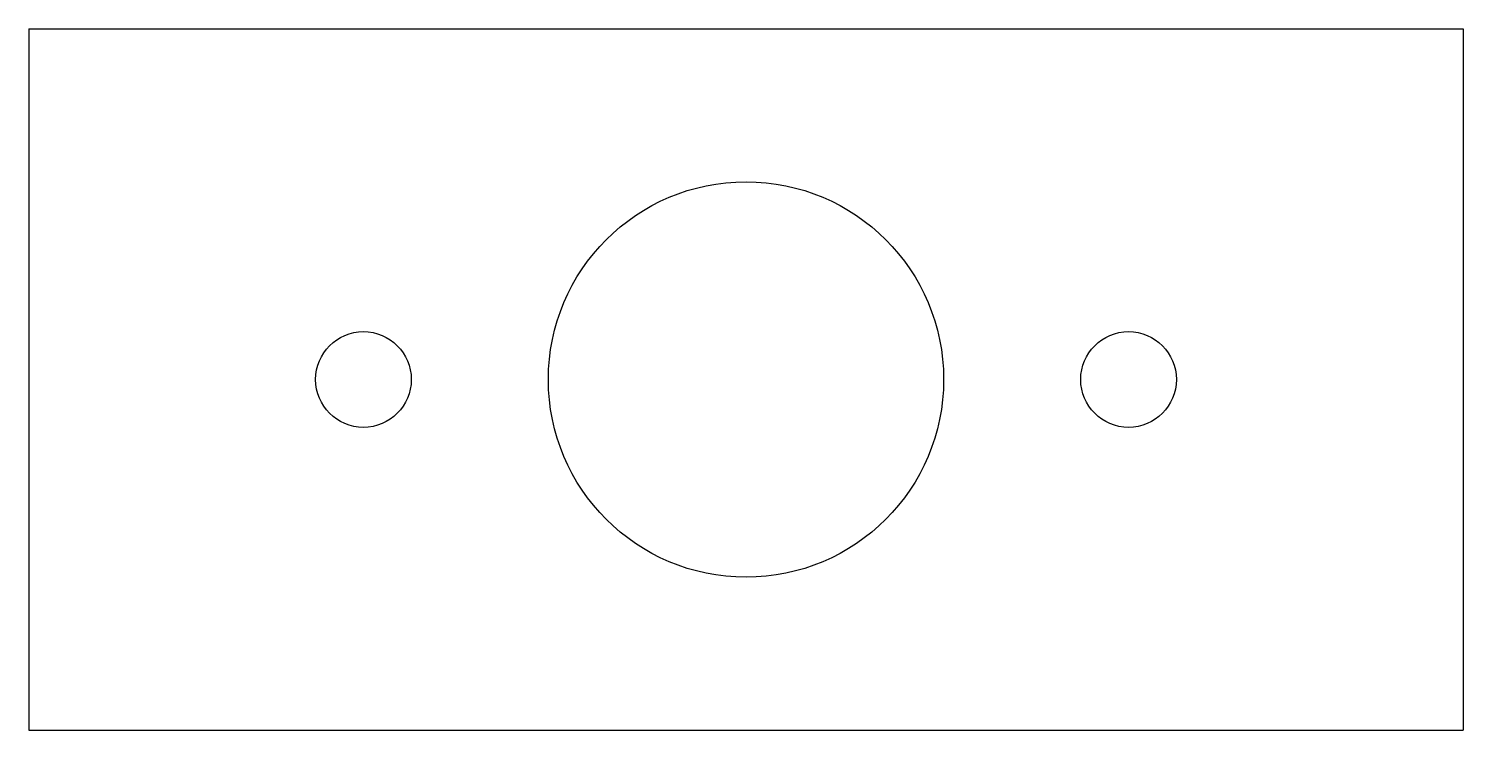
# Model space of a CAD drawing. Extents: x -22.5 to 22.5, y -11 to 11.
import ezdxf

# ---------------------------------------------------------------- set-up
doc = ezdxf.new("R2010")
doc.units = 0
doc.header["$MEASUREMENT"] = 0
doc.layers.add('VISIBLE', color=7, linetype='CONTINUOUS')

msp = doc.modelspace()

# ---------------------------------------------------------------- linework, layer by layer
at = {"layer": 'VISIBLE'}
for p, q in [((-22.5, 11), (22.5, 11)), ((-22.5, 11), (-22.5, -11)), ((22.5, 11), (22.5, -11)), ((-22.5, -11), (22.5, -11))]:
    msp.add_line(p, q, dxfattribs=at)
for centre, radius in [((0, 0), 6.2), ((-12, 0), 1.5), ((12, 0), 1.5)]:
    msp.add_circle(centre, radius, dxfattribs=at)

doc.saveas('drawing.dxf')
